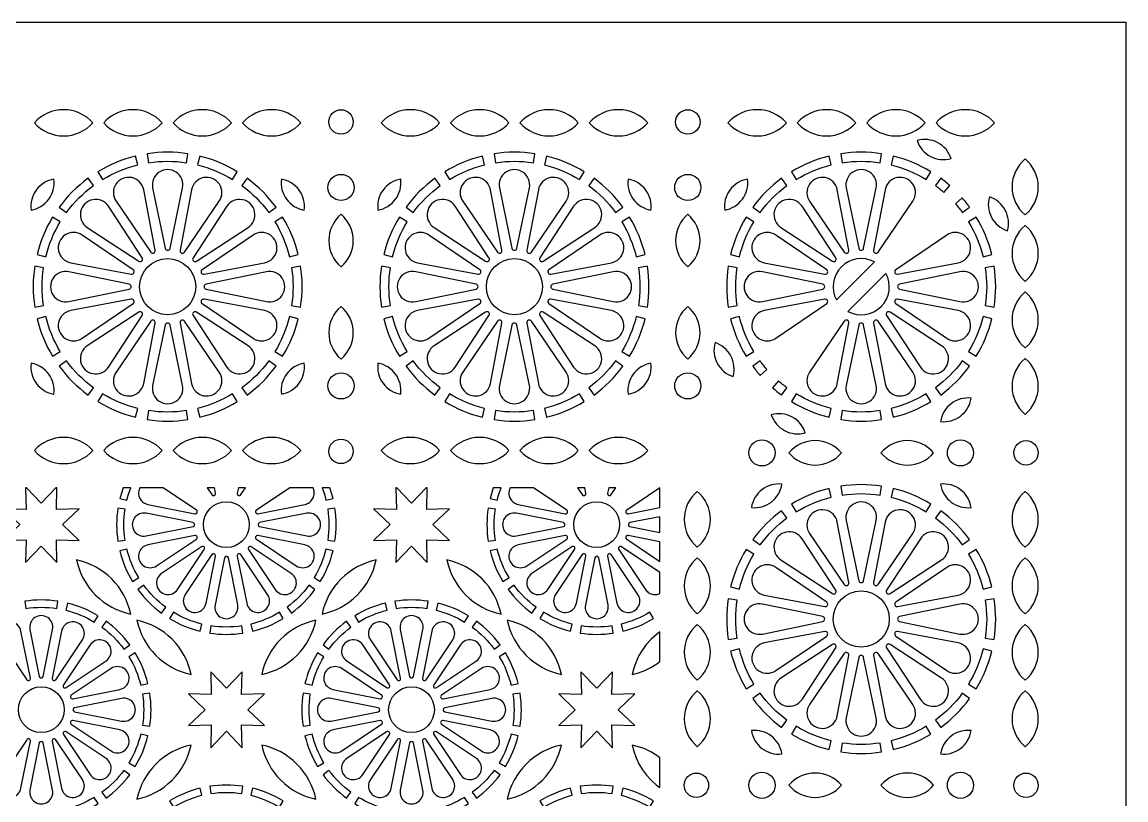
# Model space of a CAD drawing. Header units: millimetres. Extents: x 0 to 1380, y 140 to 1220.
# Drawn here: x 962.8 to 1380.2, y 925.8 to 1220 of the extents above; entities that cross this region are included whole.
import ezdxf

# ---------------------------------------------------------------- set-up
doc = ezdxf.new("R2010")
doc.units = ezdxf.units.MM
doc.layers.add('CUT', color=1, linetype='CONTINUOUS')

msp = doc.modelspace()

# ---------------------------------------------------------------- linework, layer by layer
at = {"layer": 'CUT'}
for points in [[(0, 1220), (1380.15, 1220), (1380.15, 139.85), (0, 139.85)], [(975.607, 1043.85), (970.075, 1038.011), (964.543, 1043.85), (964.136, 1043.85), (964.357, 1035.643), (955.708, 1035.876), (961.989, 1029.925), (955.708, 1023.974), (964.357, 1024.207), (964.124, 1015.558), (970.075, 1021.839), (976.026, 1015.558), (975.793, 1024.207), (984.442, 1023.974), (978.161, 1029.925), (984.442, 1035.876), (975.793, 1035.643), (976.014, 1043.85)], [(1000.983, 1043.85), (999.776, 1039.837), (1002.453, 1039.184), (1002.905, 1041.037), (1003.906, 1043.85)], [(1007.335, 1043.85), (1007.19, 1043.546), (1007.039, 1043.119), (1006.932, 1042.677), (1006.872, 1042.228), (1006.859, 1041.775), (1006.893, 1041.322), (1006.974, 1040.875), (1007.1, 1040.44), (1007.272, 1040.02), (1007.485, 1039.619), (1007.74, 1039.243), (1008.032, 1038.896), (1008.358, 1038.581), (1008.715, 1038.301), (1009.1, 1038.06), (1009.507, 1037.86), (1009.933, 1037.704), (1010.375, 1037.591), (1028.174, 1034.051), (1028.252, 1034.04), (1028.329, 1034.036), (1028.406, 1034.041), (1028.481, 1034.053), (1028.556, 1034.073), (1028.628, 1034.101), (1028.697, 1034.135), (1028.761, 1034.176), (1028.821, 1034.224), (1028.877, 1034.278), (1028.926, 1034.337), (1028.97, 1034.4), (1029.006, 1034.468), (1029.036, 1034.539), (1029.058, 1034.613), (1029.073, 1034.688), (1029.079, 1034.766), (1029.078, 1034.842), (1029.069, 1034.919), (1029.053, 1034.994), (1029.028, 1035.066), (1028.996, 1035.137), (1028.958, 1035.204), (1028.913, 1035.266), (1028.861, 1035.324), (1028.805, 1035.376), (1028.742, 1035.423), (1016.13, 1043.85)], [(1032.845, 1043.85), (1034.577, 1041.258), (1034.624, 1041.195), (1034.676, 1041.139), (1034.734, 1041.087), (1034.796, 1041.042), (1034.863, 1041.004), (1034.934, 1040.972), (1035.006, 1040.947), (1035.081, 1040.931), (1035.158, 1040.922), (1035.234, 1040.921), (1035.312, 1040.927), (1035.387, 1040.942), (1035.461, 1040.964), (1035.532, 1040.994), (1035.6, 1041.03), (1035.663, 1041.074), (1035.722, 1041.123), (1035.776, 1041.179), (1035.824, 1041.239), (1035.865, 1041.303), (1035.899, 1041.372), (1035.927, 1041.444), (1035.947, 1041.519), (1035.959, 1041.594), (1035.964, 1041.671), (1035.96, 1041.748), (1035.949, 1041.826), (1035.546, 1043.85)], [(1044.604, 1043.85), (1044.201, 1041.826), (1044.19, 1041.748), (1044.186, 1041.671), (1044.191, 1041.594), (1044.203, 1041.519), (1044.223, 1041.444), (1044.251, 1041.372), (1044.285, 1041.303), (1044.326, 1041.239), (1044.374, 1041.179), (1044.428, 1041.123), (1044.487, 1041.074), (1044.55, 1041.03), (1044.618, 1040.994), (1044.689, 1040.964), (1044.763, 1040.942), (1044.838, 1040.927), (1044.916, 1040.921), (1044.992, 1040.922), (1045.069, 1040.931), (1045.144, 1040.947), (1045.216, 1040.972), (1045.287, 1041.004), (1045.354, 1041.042), (1045.416, 1041.087), (1045.474, 1041.139), (1045.526, 1041.195), (1045.573, 1041.258), (1047.305, 1043.85)], [(1064.02, 1043.85), (1051.408, 1035.423), (1051.345, 1035.376), (1051.289, 1035.324), (1051.237, 1035.266), (1051.192, 1035.204), (1051.154, 1035.137), (1051.122, 1035.066), (1051.097, 1034.994), (1051.081, 1034.919), (1051.072, 1034.842), (1051.071, 1034.766), (1051.077, 1034.688), (1051.092, 1034.613), (1051.114, 1034.539), (1051.144, 1034.468), (1051.18, 1034.4), (1051.224, 1034.337), (1051.273, 1034.278), (1051.329, 1034.224), (1051.389, 1034.176), (1051.453, 1034.135), (1051.522, 1034.101), (1051.594, 1034.073), (1051.669, 1034.053), (1051.744, 1034.041), (1051.821, 1034.036), (1051.898, 1034.04), (1051.976, 1034.051), (1069.775, 1037.591), (1070.217, 1037.704), (1070.643, 1037.86), (1071.05, 1038.06), (1071.435, 1038.301), (1071.792, 1038.581), (1072.118, 1038.896), (1072.41, 1039.243), (1072.665, 1039.619), (1072.878, 1040.02), (1073.05, 1040.44), (1073.176, 1040.875), (1073.257, 1041.322), (1073.291, 1041.775), (1073.278, 1042.228), (1073.218, 1042.677), (1073.111, 1043.119), (1072.96, 1043.546), (1072.815, 1043.85)], [(1076.244, 1043.85), (1077.245, 1041.037), (1077.697, 1039.184), (1080.374, 1039.837), (1079.167, 1043.85)], [(1115.607, 1043.85), (1110.075, 1038.011), (1104.543, 1043.85), (1104.136, 1043.85), (1104.357, 1035.643), (1095.708, 1035.876), (1101.989, 1029.925), (1095.708, 1023.974), (1104.357, 1024.207), (1104.124, 1015.558), (1110.075, 1021.839), (1116.026, 1015.558), (1115.793, 1024.207), (1124.442, 1023.974), (1118.161, 1029.925), (1124.442, 1035.876), (1115.793, 1035.643), (1116.014, 1043.85)], [(1140.983, 1043.85), (1139.776, 1039.837), (1142.453, 1039.184), (1142.905, 1041.037), (1143.906, 1043.85)], [(1147.335, 1043.85), (1147.19, 1043.546), (1147.039, 1043.119), (1146.932, 1042.677), (1146.872, 1042.228), (1146.859, 1041.775), (1146.893, 1041.322), (1146.974, 1040.875), (1147.1, 1040.44), (1147.272, 1040.02), (1147.485, 1039.619), (1147.74, 1039.243), (1148.032, 1038.896), (1148.358, 1038.581), (1148.715, 1038.301), (1149.1, 1038.06), (1149.507, 1037.86), (1149.933, 1037.704), (1150.375, 1037.591), (1168.174, 1034.051), (1168.252, 1034.04), (1168.329, 1034.036), (1168.406, 1034.041), (1168.481, 1034.053), (1168.556, 1034.073), (1168.628, 1034.101), (1168.697, 1034.135), (1168.761, 1034.176), (1168.821, 1034.224), (1168.877, 1034.278), (1168.926, 1034.337), (1168.97, 1034.4), (1169.006, 1034.468), (1169.036, 1034.539), (1169.058, 1034.613), (1169.073, 1034.688), (1169.079, 1034.766), (1169.078, 1034.842), (1169.069, 1034.919), (1169.053, 1034.994), (1169.028, 1035.066), (1168.996, 1035.137), (1168.958, 1035.204), (1168.913, 1035.266), (1168.861, 1035.324), (1168.805, 1035.376), (1168.742, 1035.423), (1156.13, 1043.85)], [(1172.845, 1043.85), (1174.577, 1041.258), (1174.624, 1041.195), (1174.676, 1041.139), (1174.734, 1041.087), (1174.796, 1041.042), (1174.863, 1041.004), (1174.934, 1040.972), (1175.006, 1040.947), (1175.081, 1040.931), (1175.158, 1040.922), (1175.234, 1040.921), (1175.312, 1040.927), (1175.387, 1040.942), (1175.461, 1040.964), (1175.532, 1040.994), (1175.6, 1041.03), (1175.663, 1041.074), (1175.722, 1041.123), (1175.776, 1041.179), (1175.824, 1041.239), (1175.865, 1041.303), (1175.899, 1041.372), (1175.927, 1041.444), (1175.947, 1041.519), (1175.959, 1041.594), (1175.964, 1041.671), (1175.96, 1041.748), (1175.949, 1041.826), (1175.546, 1043.85)], [(1184.604, 1043.85), (1184.201, 1041.826), (1184.19, 1041.748), (1184.186, 1041.671), (1184.191, 1041.594), (1184.203, 1041.519), (1184.223, 1041.444), (1184.251, 1041.372), (1184.285, 1041.303), (1184.326, 1041.239), (1184.374, 1041.179), (1184.428, 1041.123), (1184.487, 1041.074), (1184.55, 1041.03), (1184.618, 1040.994), (1184.689, 1040.964), (1184.763, 1040.942), (1184.838, 1040.927), (1184.916, 1040.921), (1184.992, 1040.922), (1185.069, 1040.931), (1185.144, 1040.947), (1185.216, 1040.972), (1185.287, 1041.004), (1185.354, 1041.042), (1185.416, 1041.087), (1185.474, 1041.139), (1185.526, 1041.195), (1185.573, 1041.258), (1187.305, 1043.85)], [(1191.408, 1035.423), (1191.345, 1035.376), (1191.289, 1035.324), (1191.237, 1035.266), (1191.192, 1035.204), (1191.154, 1035.137), (1191.122, 1035.066), (1191.097, 1034.994), (1191.081, 1034.919), (1191.072, 1034.842), (1191.071, 1034.766), (1191.077, 1034.688), (1191.092, 1034.613), (1191.114, 1034.539), (1191.144, 1034.468), (1191.18, 1034.4), (1191.224, 1034.337), (1191.273, 1034.278), (1191.329, 1034.224), (1191.389, 1034.176), (1191.453, 1034.135), (1191.522, 1034.101), (1191.594, 1034.073), (1191.669, 1034.053), (1191.744, 1034.041), (1191.821, 1034.036), (1191.898, 1034.04), (1191.976, 1034.051), (1204, 1036.443), (1204, 1043.785)], [(1204, 1032.926), (1192.65, 1030.668), (1192.573, 1030.648), (1192.5, 1030.622), (1192.431, 1030.588), (1192.366, 1030.548), (1192.305, 1030.501), (1192.249, 1030.448), (1192.198, 1030.39), (1192.155, 1030.327), (1192.116, 1030.26), (1192.086, 1030.189), (1192.063, 1030.115), (1192.047, 1030.041), (1192.04, 1029.963), (1192.04, 1029.887), (1192.047, 1029.809), (1192.063, 1029.735), (1192.086, 1029.661), (1192.116, 1029.59), (1192.155, 1029.523), (1192.198, 1029.46), (1192.249, 1029.402), (1192.305, 1029.349), (1192.366, 1029.302), (1192.431, 1029.262), (1192.5, 1029.228), (1192.573, 1029.202), (1192.65, 1029.182), (1204, 1026.924)], [(1204, 1023.407), (1191.976, 1025.799), (1191.898, 1025.81), (1191.821, 1025.814), (1191.744, 1025.809), (1191.669, 1025.797), (1191.594, 1025.777), (1191.522, 1025.749), (1191.453, 1025.715), (1191.389, 1025.674), (1191.329, 1025.626), (1191.273, 1025.572), (1191.224, 1025.513), (1191.18, 1025.45), (1191.144, 1025.382), (1191.114, 1025.311), (1191.092, 1025.237), (1191.077, 1025.162), (1191.071, 1025.084), (1191.072, 1025.008), (1191.081, 1024.931), (1191.097, 1024.856), (1191.122, 1024.784), (1191.154, 1024.713), (1191.192, 1024.646), (1191.237, 1024.584), (1191.289, 1024.526), (1191.345, 1024.474), (1191.408, 1024.427), (1204, 1016.013)], [(1204, 1011.864), (1189.492, 1021.558), (1189.424, 1021.599), (1189.354, 1021.631), (1189.281, 1021.657), (1189.207, 1021.674), (1189.13, 1021.684), (1189.052, 1021.687), (1188.976, 1021.681), (1188.901, 1021.668), (1188.826, 1021.647), (1188.755, 1021.619), (1188.687, 1021.583), (1188.622, 1021.54), (1188.562, 1021.492), (1188.508, 1021.438), (1188.46, 1021.378), (1188.417, 1021.313), (1188.381, 1021.245), (1188.353, 1021.174), (1188.332, 1021.099), (1188.319, 1021.024), (1188.313, 1020.948), (1188.316, 1020.87), (1188.326, 1020.793), (1188.343, 1020.719), (1188.369, 1020.646), (1188.401, 1020.576), (1188.442, 1020.508), (1198.524, 1005.419), (1198.797, 1005.054), (1199.103, 1004.721), (1199.445, 1004.421), (1199.814, 1004.157), (1200.209, 1003.935), (1200.625, 1003.754), (1201.058, 1003.617), (1201.503, 1003.526), (1201.955, 1003.482), (1202.408, 1003.484), (1202.859, 1003.534), (1203.302, 1003.63), (1203.734, 1003.772), (1204, 1003.892)], [(1204, 989.394), (1202.534, 988.303), (1200.629, 986.576), (1198.901, 984.67), (1197.366, 982.607), (1196.038, 980.405), (1194.93, 978.084), (1194.053, 975.667), (1193.445, 973.295), (1195.817, 973.903), (1198.234, 974.78), (1200.555, 975.888), (1202.757, 977.216), (1204, 978.141)], [(1054.442, 965.876), (1045.793, 965.643), (1046.026, 974.292), (1040.075, 968.011), (1034.124, 974.292), (1034.357, 965.643), (1025.708, 965.876), (1031.989, 959.925), (1025.708, 953.974), (1034.357, 954.207), (1034.124, 945.558), (1040.075, 951.839), (1046.026, 945.558), (1045.793, 954.207), (1054.442, 953.974), (1048.161, 959.925)], [(1194.442, 965.876), (1185.793, 965.643), (1186.026, 974.292), (1180.075, 968.011), (1174.124, 974.292), (1174.357, 965.643), (1165.708, 965.876), (1171.989, 959.925), (1165.708, 953.974), (1174.357, 954.207), (1174.124, 945.558), (1180.075, 951.839), (1186.026, 945.558), (1185.793, 954.207), (1194.442, 953.974), (1188.161, 959.925)], [(1204, 941.709), (1202.757, 942.634), (1200.555, 943.962), (1198.234, 945.07), (1195.817, 945.947), (1193.445, 946.555), (1194.053, 944.183), (1194.93, 941.766), (1196.038, 939.445), (1197.366, 937.243), (1198.901, 935.18), (1200.629, 933.274), (1202.534, 931.547), (1204, 930.456)]]:
    msp.add_lwpolyline(points, close=True, dxfattribs=at)
for points in [[(978.519, 1176.95, 0.2138515), (989.564, 1181.9, 0.2138515), (978.519, 1186.85, 0.2138515), (967.475, 1181.9, 0.2138515)], [(1004.742, 1176.95, 0.2138515), (1015.786, 1181.9, 0.2138515), (1004.742, 1186.85, 0.2138515), (993.697, 1181.9, 0.2138515)], [(1030.964, 1176.95, 0.2138515), (1042.008, 1181.9, 0.2138515), (1030.964, 1186.85, 0.2138515), (1019.919, 1181.9, 0.2138515)], [(1057.186, 1176.95, 0.2138515), (1068.231, 1181.9, 0.2138515), (1057.186, 1186.85, 0.2138515), (1046.142, 1181.9, 0.2138515)], [(1109.631, 1176.95, 0.2138515), (1120.675, 1181.9, 0.2138515), (1109.631, 1186.85, 0.2138515), (1098.586, 1181.9, 0.2138515)], [(1135.853, 1176.95, 0.2138515), (1146.897, 1181.9, 0.2138515), (1135.853, 1186.85, 0.2138515), (1124.808, 1181.9, 0.2138515)], [(1162.075, 1176.95, 0.2138515), (1173.119, 1181.9, 0.2138515), (1162.075, 1186.85, 0.2138515), (1151.031, 1181.9, 0.2138515)], [(1188.297, 1176.95, 0.2138515), (1199.342, 1181.9, 0.2138515), (1188.297, 1186.85, 0.2138515), (1177.253, 1181.9, 0.2138515)], [(1240.742, 1176.95, 0.2138515), (1251.786, 1181.9, 0.2138515), (1240.742, 1186.85, 0.2138515), (1229.697, 1181.9, 0.2138515)], [(1266.964, 1176.95, 0.2138515), (1278.008, 1181.9, 0.2138515), (1266.964, 1186.85, 0.2138515), (1255.919, 1181.9, 0.2138515)], [(1293.186, 1176.95, 0.2138515), (1304.231, 1181.9, 0.2138515), (1293.186, 1186.85, 0.2138515), (1282.142, 1181.9, 0.2138515)], [(1319.408, 1176.95, 0.2138515), (1330.453, 1181.9, 0.2138515), (1319.408, 1186.85, 0.2138515), (1308.364, 1181.9, 0.2138515)], [(1306.269, 1169.189, 0.1947318), (1314.062, 1168.375, 0.1947317), (1309.03, 1174.381, 0.1947318), (1301.237, 1175.195, 0.1947317)], [(1005.725, 1169.302, 0.0760714), (991.513, 1163.416), (993.286, 1160.498, -0.0760181), (1006.534, 1165.985)], [(1025.544, 1170.185, 0.0760715), (1010.162, 1170.185), (1010.683, 1166.811, -0.0760181), (1025.022, 1166.811)], [(1044.192, 1163.416, 0.0760714), (1029.981, 1169.302), (1029.172, 1165.985, -0.076018), (1042.419, 1160.498)], [(1136.836, 1169.302, 0.0760714), (1122.624, 1163.416), (1124.397, 1160.498, -0.0760181), (1137.645, 1165.985)], [(1156.655, 1170.185, 0.0760715), (1141.273, 1170.185), (1141.794, 1166.811, -0.0760181), (1156.133, 1166.811)], [(1175.303, 1163.416, 0.0760714), (1161.092, 1169.302), (1160.283, 1165.985, -0.076018), (1173.53, 1160.498)], [(1267.947, 1169.302, 0.0760714), (1253.736, 1163.416), (1255.509, 1160.498, -0.076018), (1268.756, 1165.985)], [(1287.766, 1170.185, 0.0760714), (1272.384, 1170.185), (1272.906, 1166.811, -0.0760181), (1287.244, 1166.811)], [(1306.414, 1163.416, 0.0760714), (1292.203, 1169.302), (1291.394, 1165.985, -0.076018), (1304.641, 1160.498)], [(1342.05, 1147.065, 0.2224801), (1347, 1157.639, 0.2224801), (1342.05, 1168.214, 0.2224801), (1337.1, 1157.639, 0.2224801)], [(972.914, 1152.994, 0.1947318), (974.85, 1160.586, 0.1947317), (968.177, 1156.48, 0.1947317), (966.242, 1148.888, 0.1947318)], [(987.752, 1160.902, 0.0760714), (976.875, 1150.025), (979.63, 1148.009, -0.0760181), (989.769, 1158.148)], [(1013.149, 1133.693), (1008.804, 1156.57, 1.2293118), (998.339, 1152.234), (1011.443, 1132.986, 0.8134636)], [(1018.777, 1134.444), (1023.517, 1157.243, 1.2293119), (1012.188, 1157.243), (1016.929, 1134.444, 0.8134633)], [(1024.263, 1132.986), (1037.367, 1152.234, 1.2293118), (1026.901, 1156.57), (1022.556, 1133.693, 0.8134636)], [(1058.83, 1150.025, 0.0760714), (1047.953, 1160.902), (1045.936, 1158.148, -0.0760181), (1056.075, 1148.009)], [(1062.791, 1152.994, 0.1947317), (1069.464, 1148.888, 0.1947318), (1067.528, 1156.48, 0.1947318), (1060.856, 1160.586, 0.1947317)], [(1104.025, 1152.994, 0.1947318), (1105.961, 1160.586, 0.1947317), (1099.288, 1156.48, 0.1947317), (1097.353, 1148.888, 0.1947318)], [(1118.863, 1160.902, 0.0760714), (1107.986, 1150.025), (1110.741, 1148.009, -0.0760181), (1120.88, 1158.148)], [(1144.261, 1133.693), (1139.915, 1156.57, 1.229312), (1129.45, 1152.234), (1142.554, 1132.986, 0.8134629)], [(1149.888, 1134.444), (1154.628, 1157.243, 1.2293119), (1143.299, 1157.243), (1148.04, 1134.444, 0.8134633)], [(1155.374, 1132.986), (1168.478, 1152.234, 1.2293118), (1158.012, 1156.57), (1153.667, 1133.693, 0.8134636)], [(1189.941, 1150.025, 0.0760715), (1179.064, 1160.902), (1177.047, 1158.148, -0.0760181), (1187.187, 1148.009)], [(1193.903, 1152.994, 0.1947316), (1200.575, 1148.888, 0.1947317), (1198.639, 1156.48, 0.1947316), (1191.967, 1160.586, 0.1947317)], [(1235.136, 1152.994, 0.1947317), (1237.072, 1160.586, 0.1947316), (1230.4, 1156.48, 0.1947317), (1228.464, 1148.888, 0.1947316)], [(1249.975, 1160.902, 0.0760714), (1239.098, 1150.025), (1241.852, 1148.009, -0.0760181), (1251.991, 1158.148)], [(1275.372, 1133.693), (1271.027, 1156.57, 1.2293118), (1260.561, 1152.234), (1273.665, 1132.986, 0.8134636)], [(1280.999, 1134.444), (1285.739, 1157.243, 1.229312), (1274.411, 1157.243), (1279.151, 1134.444, 0.8134626)], [(1286.485, 1132.986), (1299.589, 1152.234, 1.2293118), (1289.123, 1156.57), (1284.778, 1133.693, 0.8134636)], [(1313.622, 1158.133, 0.021749), (1310.175, 1160.902), (1308.159, 1158.148, -0.0216959), (1311.365, 1155.571)], [(1008.239, 1130.845), (995.47, 1150.318, 1.2293119), (987.46, 1142.308), (1006.933, 1129.539, 0.8134633)], [(1028.773, 1129.539), (1048.246, 1142.308, 1.2293119), (1040.236, 1150.318), (1027.467, 1130.845, 0.8134633)], [(1139.35, 1130.845), (1126.581, 1150.318, 1.2293119), (1118.571, 1142.308), (1138.044, 1129.539, 0.8134633)], [(1159.884, 1129.539), (1179.357, 1142.308, 1.2293119), (1171.347, 1150.318), (1158.578, 1130.845, 0.8134633)], [(1270.461, 1130.845), (1257.692, 1150.318, 1.2293119), (1249.682, 1142.308), (1269.155, 1129.539, 0.8134633)], [(1315.721, 1151.215, -0.0216959), (1318.298, 1148.009), (1321.052, 1150.025, 0.021749), (1318.283, 1153.472)], [(1335.345, 1141.087, 0.1947318), (1334.531, 1148.88, 0.1947317), (1328.525, 1153.912, 0.1947318), (1329.339, 1146.119, 0.1947317)], [(974.362, 1146.264, 0.0760714), (968.476, 1132.053), (971.792, 1131.244, -0.076018), (977.28, 1144.491)], [(1067.23, 1132.053, 0.0760714), (1061.344, 1146.264), (1058.426, 1144.491, -0.076018), (1063.913, 1131.244)], [(1088.023, 1137.345, 0.2205825), (1083.408, 1147.297, 0.2205825), (1078.793, 1137.345, 0.2205825), (1083.408, 1127.393, 0.2205825)], [(1105.473, 1146.264, 0.0760714), (1099.587, 1132.053), (1102.904, 1131.244, -0.076018), (1108.391, 1144.491)], [(1198.341, 1132.053, 0.0760714), (1192.455, 1146.264), (1189.537, 1144.491, -0.076018), (1195.024, 1131.244)], [(1219.134, 1137.345, 0.2205825), (1214.519, 1147.297, 0.2205825), (1209.904, 1137.345, 0.2205825), (1214.519, 1127.393, 0.2205825)], [(1236.584, 1146.264, 0.0760714), (1230.698, 1132.053), (1234.015, 1131.244, -0.076018), (1239.502, 1144.491)], [(1320.648, 1144.491, -0.076018), (1326.135, 1131.244), (1329.452, 1132.053, 0.0760714), (1323.566, 1146.264)], [(1004.792, 1126.335), (985.543, 1139.439, 1.2293119), (981.208, 1128.973), (1004.085, 1124.628, 0.8134632)], [(1031.621, 1124.628), (1054.497, 1128.973, 1.2293119), (1050.162, 1139.439), (1030.913, 1126.335, 0.8134631)], [(1135.903, 1126.335), (1116.654, 1139.439, 1.2293119), (1112.319, 1128.973), (1135.196, 1124.628, 0.8134632)], [(1162.732, 1124.628), (1185.609, 1128.973, 1.2293118), (1181.273, 1139.439), (1162.025, 1126.335, 0.8134636)], [(1267.014, 1126.335), (1247.766, 1139.439, 1.2293118), (1243.43, 1128.973), (1266.307, 1124.628, 0.8134636)], [(1293.843, 1124.628), (1316.72, 1128.973, 1.2293118), (1312.384, 1139.439), (1293.136, 1126.335, 0.8134636)], [(1342.05, 1121.922, 0.2224801), (1347, 1132.496, 0.2224801), (1342.05, 1143.071, 0.2224801), (1337.1, 1132.496, 0.2224801)], [(967.593, 1127.616, 0.0760714), (967.593, 1112.234), (970.967, 1112.756, -0.0760181), (970.967, 1127.094)], [(1068.112, 1112.234, 0.0760713), (1068.112, 1127.616), (1064.739, 1127.094, -0.0760182), (1064.739, 1112.756)], [(1098.704, 1127.616, 0.0760714), (1098.704, 1112.234), (1102.078, 1112.756, -0.0760181), (1102.078, 1127.094)], [(1199.224, 1112.234, 0.0760714), (1199.224, 1127.616), (1195.85, 1127.094, -0.0760181), (1195.85, 1112.756)], [(1229.815, 1127.616, 0.0760714), (1229.815, 1112.234), (1233.189, 1112.756, -0.0760181), (1233.189, 1127.094)], [(1285.087, 1129.286, 0.7422074), (1270.714, 1114.913)], [(1326.961, 1127.094, -0.0760181), (1326.961, 1112.756), (1330.335, 1112.234, 0.0760714), (1330.335, 1127.616)], [(1003.333, 1120.849), (980.535, 1125.589, 1.229312), (980.535, 1114.261), (1003.333, 1119.001, 0.8134629)], [(1032.372, 1119.001), (1055.17, 1114.261, 1.229312), (1055.17, 1125.589), (1032.372, 1120.849, 0.8134629)], [(1134.445, 1120.849), (1111.646, 1125.589, 1.229312), (1111.646, 1114.261), (1134.445, 1119.001, 0.8134626)], [(1163.483, 1119.001), (1186.281, 1114.261, 1.229312), (1186.281, 1125.589), (1163.483, 1120.849, 0.8134629)], [(1265.556, 1120.849), (1242.757, 1125.589, 1.229312), (1242.757, 1114.261), (1265.556, 1119.001, 0.8134626)], [(1275.063, 1110.564, 0.7422074), (1289.436, 1124.937)], [(1294.594, 1119.001), (1317.393, 1114.261, 1.229312), (1317.393, 1125.589), (1294.594, 1120.849, 0.8134626)], [(1004.085, 1115.222), (981.208, 1110.877, 1.2293119), (985.543, 1100.411), (1004.792, 1113.515, 0.8134632)], [(1030.913, 1113.515), (1050.162, 1100.411, 1.2293119), (1054.497, 1110.877), (1031.621, 1115.222, 0.8134631)], [(1135.196, 1115.222), (1112.319, 1110.877, 1.2293119), (1116.654, 1100.411), (1135.903, 1113.515, 0.8134632)], [(1162.025, 1113.515), (1181.273, 1100.411, 1.2293118), (1185.609, 1110.877), (1162.732, 1115.222, 0.8134636)], [(1266.307, 1115.222), (1243.43, 1110.877, 1.2293118), (1247.766, 1100.411), (1267.014, 1113.515, 0.8134636)], [(1293.136, 1113.515), (1312.384, 1100.411, 1.2293118), (1316.72, 1110.877), (1293.843, 1115.222, 0.8134636)], [(1342.05, 1096.779, 0.2224801), (1347, 1107.354, 0.2224801), (1342.05, 1117.928, 0.2224801), (1337.1, 1107.354, 0.2224801)], [(1006.933, 1110.311), (987.46, 1097.542, 1.2293119), (995.47, 1089.532), (1008.239, 1109.005, 0.8134633)], [(1027.467, 1109.005), (1040.236, 1089.532, 1.2293119), (1048.246, 1097.542), (1028.773, 1110.311, 0.8134633)], [(1088.023, 1102.505, 0.2205825), (1083.408, 1112.457, 0.2205825), (1078.793, 1102.505, 0.2205825), (1083.408, 1092.553, 0.2205825)], [(1138.044, 1110.311), (1118.571, 1097.542, 1.2293119), (1126.581, 1089.532), (1139.35, 1109.005, 0.8134633)], [(1158.578, 1109.005), (1171.347, 1089.532, 1.2293119), (1179.357, 1097.542), (1159.884, 1110.311, 0.8134633)], [(1219.134, 1102.505, 0.2205825), (1214.519, 1112.457, 0.2205825), (1209.904, 1102.505, 0.2205825), (1214.519, 1092.553, 0.2205825)], [(1289.689, 1109.005), (1302.458, 1089.532, 1.2293119), (1310.468, 1097.542), (1290.995, 1110.311, 0.8134633)], [(968.476, 1107.797, 0.0760714), (974.362, 1093.586), (977.28, 1095.359, -0.076018), (971.792, 1108.606)], [(1011.443, 1106.864), (998.339, 1087.616, 1.2293118), (1008.804, 1083.28), (1013.149, 1106.157, 0.8134636)], [(1016.929, 1105.406), (1012.188, 1082.607, 1.2293119), (1023.517, 1082.607), (1018.777, 1105.406, 0.8134633)], [(1022.556, 1106.157), (1026.901, 1083.28, 1.2293118), (1037.367, 1087.616), (1024.263, 1106.864, 0.8134636)], [(1061.344, 1093.586, 0.0760714), (1067.23, 1107.797), (1063.913, 1108.606, -0.076018), (1058.426, 1095.359)], [(1099.587, 1107.797, 0.0760714), (1105.473, 1093.586), (1108.391, 1095.359, -0.076018), (1102.904, 1108.606)], [(1142.554, 1106.864), (1129.45, 1087.616, 1.229312), (1139.915, 1083.28), (1144.261, 1106.157, 0.8134629)], [(1148.04, 1105.406), (1143.299, 1082.607, 1.2293119), (1154.628, 1082.607), (1149.888, 1105.406, 0.8134633)], [(1153.667, 1106.157), (1158.012, 1083.28, 1.2293118), (1168.478, 1087.616), (1155.374, 1106.864, 0.8134636)], [(1192.455, 1093.586, 0.0760714), (1198.341, 1107.797), (1195.024, 1108.606, -0.076018), (1189.537, 1095.359)], [(1230.698, 1107.797, 0.0760714), (1236.584, 1093.586), (1239.502, 1095.359, -0.076018), (1234.015, 1108.606)], [(1273.665, 1106.864), (1260.561, 1087.616, 1.2293118), (1271.027, 1083.28), (1275.372, 1106.157, 0.8134636)], [(1279.151, 1105.406), (1274.411, 1082.607, 1.229312), (1285.739, 1082.607), (1280.999, 1105.406, 0.8134626)], [(1284.778, 1106.157), (1289.123, 1083.28, 1.2293118), (1299.589, 1087.616), (1286.485, 1106.864, 0.8134636)], [(1326.135, 1108.606, -0.076018), (1320.648, 1095.359), (1323.566, 1093.586, 0.0760714), (1329.452, 1107.797)], [(1230.811, 1093.731, 0.1947317), (1224.805, 1098.763, 0.1947318), (1225.619, 1090.97, 0.1947317), (1231.625, 1085.938, 0.1947318)], [(972.914, 1086.856, 0.1947318), (966.242, 1090.962, 0.1947317), (968.177, 1083.37, 0.1947317), (974.85, 1079.264, 0.1947318)], [(976.875, 1089.825, 0.0760714), (987.752, 1078.948), (989.769, 1081.702, -0.0760181), (979.63, 1091.841)], [(1047.953, 1078.948, 0.0760714), (1058.83, 1089.825), (1056.075, 1091.841, -0.0760181), (1045.936, 1081.702)], [(1062.791, 1086.856, 0.1947317), (1060.856, 1079.264, 0.1947318), (1067.528, 1083.37, 0.1947318), (1069.464, 1090.962, 0.1947317)], [(1104.025, 1086.856, 0.1947318), (1097.353, 1090.962, 0.1947317), (1099.288, 1083.37, 0.1947317), (1105.961, 1079.264, 0.1947318)], [(1107.986, 1089.825, 0.0760714), (1118.863, 1078.948), (1120.88, 1081.702, -0.0760181), (1110.741, 1091.841)], [(1179.064, 1078.948, 0.0760715), (1189.941, 1089.825), (1187.187, 1091.841, -0.0760181), (1177.047, 1081.702)], [(1193.903, 1086.856, 0.1947317), (1191.967, 1079.264, 0.1947316), (1198.639, 1083.37, 0.1947317), (1200.575, 1090.962, 0.1947316)], [(1239.098, 1089.825, 0.021749), (1241.867, 1086.378), (1244.429, 1088.635, -0.0216959), (1241.852, 1091.841)], [(1318.298, 1091.841, -0.0760181), (1308.159, 1081.702), (1310.175, 1078.948, 0.0760714), (1321.052, 1089.825)], [(1342.05, 1071.636, 0.2224801), (1347, 1082.211, 0.2224801), (1342.05, 1092.785, 0.2224801), (1337.1, 1082.211, 0.2224801)], [(1251.991, 1081.702, -0.0216959), (1248.785, 1084.279), (1246.528, 1081.717, 0.021749), (1249.975, 1078.948)], [(991.513, 1076.434, 0.0760714), (1005.725, 1070.548), (1006.534, 1073.865, -0.0760181), (993.286, 1079.352)], [(1029.981, 1070.548, 0.0760714), (1044.192, 1076.434), (1042.419, 1079.352, -0.076018), (1029.172, 1073.865)], [(1122.624, 1076.434, 0.0760714), (1136.836, 1070.548), (1137.645, 1073.865, -0.0760181), (1124.397, 1079.352)], [(1161.092, 1070.548, 0.0760714), (1175.303, 1076.434), (1173.53, 1079.352, -0.076018), (1160.283, 1073.865)], [(1268.756, 1073.865, -0.076018), (1255.509, 1079.352), (1253.736, 1076.434, 0.0760714), (1267.947, 1070.548)], [(1304.641, 1079.352, -0.076018), (1291.394, 1073.865), (1292.203, 1070.548, 0.0760714), (1306.414, 1076.434)], [(1310.073, 1068.908, 0.1947317), (1317.624, 1070.997, 0.1947318), (1321.596, 1077.752, 0.1947317), (1314.045, 1075.663, 0.1947318)], [(1010.162, 1069.665, 0.0760715), (1025.544, 1069.665), (1025.022, 1073.039, -0.0760181), (1010.683, 1073.039)], [(1141.273, 1069.665, 0.0760715), (1156.655, 1069.665), (1156.133, 1073.039, -0.0760181), (1141.794, 1073.039)], [(1287.244, 1073.039, -0.0760181), (1272.906, 1073.039), (1272.384, 1069.665, 0.0760714), (1287.766, 1069.665)], [(1246.088, 1071.475, 0.1947317), (1251.12, 1065.469, 0.1947318), (1258.913, 1064.655, 0.1947317), (1253.881, 1070.661, 0.1947318)], [(978.519, 1053, 0.2138515), (989.564, 1057.95, 0.2138515), (978.519, 1062.9, 0.2138515), (967.475, 1057.95, 0.2138515)], [(1004.742, 1053, 0.2138515), (1015.786, 1057.95, 0.2138515), (1004.742, 1062.9, 0.2138515), (993.697, 1057.95, 0.2138515)], [(1030.964, 1053, 0.2138515), (1042.008, 1057.95, 0.2138515), (1030.964, 1062.9, 0.2138515), (1019.919, 1057.95, 0.2138515)], [(1057.186, 1053, 0.2138515), (1068.231, 1057.95, 0.2138515), (1057.186, 1062.9, 0.2138515), (1046.142, 1057.95, 0.2138515)], [(1109.631, 1053, 0.2138515), (1120.675, 1057.95, 0.2138515), (1109.631, 1062.9, 0.2138515), (1098.586, 1057.95, 0.2138515)], [(1135.853, 1053, 0.2138515), (1146.897, 1057.95, 0.2138515), (1135.853, 1062.9, 0.2138515), (1124.808, 1057.95, 0.2138515)], [(1162.075, 1053, 0.2138515), (1173.119, 1057.95, 0.2138515), (1162.075, 1062.9, 0.2138515), (1151.031, 1057.95, 0.2138515)], [(1188.297, 1053, 0.2138515), (1199.342, 1057.95, 0.2138515), (1188.297, 1062.9, 0.2138515), (1177.253, 1057.95, 0.2138515)], [(1252.703, 1057.068, 0.2205825), (1262.655, 1052.453, 0.2205825), (1272.607, 1057.068, 0.2205825), (1262.655, 1061.683, 0.2205825)], [(1287.543, 1057.068, 0.2205825), (1297.495, 1052.453, 0.2205825), (1307.447, 1057.068, 0.2205825), (1297.495, 1061.683, 0.2205825)], [(1250.077, 1045.227, 0.1947316), (1242.526, 1043.138, 0.1947316), (1238.554, 1036.383, 0.1947317), (1246.105, 1038.473, 0.1947316)], [(1255.509, 1034.784, -0.076018), (1268.756, 1040.271), (1267.947, 1043.588, 0.0760714), (1253.736, 1037.702)], [(1272.906, 1041.097, -0.0760182), (1287.244, 1041.097), (1287.766, 1044.47, 0.0760713), (1272.384, 1044.47)], [(1291.394, 1040.271, -0.076018), (1304.641, 1034.784), (1306.414, 1037.702, 0.0760714), (1292.203, 1043.588)], [(1321.596, 1036.383, 0.1947316), (1317.624, 1043.138, 0.1947316), (1310.073, 1045.227, 0.1947316), (1314.045, 1038.473, 0.1947317)], [(1218.1, 1021.351, 0.2224801), (1223.05, 1031.925, 0.2224801), (1218.1, 1042.499, 0.2224801), (1213.15, 1031.925, 0.2224801)], [(1342.05, 1021.351, 0.2224801), (1347, 1031.925, 0.2224801), (1342.05, 1042.499, 0.2224801), (1337.1, 1031.925, 0.2224801)], [(999.046, 1036.189, 0.0759046), (999.046, 1023.661), (1001.773, 1024.082, -0.0758397), (1001.773, 1035.768)], [(1081.104, 1023.661, 0.0759046), (1081.104, 1036.189), (1078.377, 1035.768, -0.0758397), (1078.377, 1024.082)], [(1139.046, 1036.189, 0.0759046), (1139.046, 1023.661), (1141.773, 1024.082, -0.0758397), (1141.773, 1035.768)], [(1241.852, 1022.294, -0.0760181), (1251.991, 1032.433), (1249.975, 1035.188, 0.0760714), (1239.098, 1024.311)], [(1275.372, 1007.978), (1271.027, 1030.855, 1.2293119), (1260.561, 1026.52), (1273.665, 1007.271, 0.8134632)], [(1280.999, 1008.73), (1285.739, 1031.528, 1.229312), (1274.411, 1031.528), (1279.151, 1008.73, 0.8134629)], [(1286.485, 1007.271), (1299.589, 1026.52, 1.2293119), (1289.123, 1030.855), (1284.778, 1007.978, 0.8134632)], [(1308.159, 1032.433, -0.0760181), (1318.298, 1022.294), (1321.052, 1024.311, 0.0760714), (1310.175, 1035.188)], [(1027.502, 1030.667), (1009.699, 1034.208, 1.2185037), (1009.699, 1025.642), (1027.502, 1029.183, 0.8206783)], [(1052.648, 1029.183), (1070.451, 1025.642, 1.2185037), (1070.451, 1034.208), (1052.648, 1030.667, 0.8206783)], [(1167.502, 1030.667), (1149.699, 1034.208, 1.2185037), (1149.699, 1025.642), (1167.502, 1029.183, 0.8206783)], [(1270.461, 1005.131), (1257.692, 1024.604, 1.2293119), (1249.682, 1016.594), (1269.155, 1003.825, 0.8134633)], [(1290.995, 1003.825), (1310.468, 1016.594, 1.2293119), (1302.458, 1024.604), (1289.689, 1005.131, 0.8134633)], [(1028.176, 1025.799), (1010.373, 1022.258, 1.2185033), (1013.651, 1014.343), (1028.743, 1024.428, 0.8206798)], [(1051.407, 1024.428), (1066.499, 1014.343, 1.2185033), (1069.777, 1022.258), (1051.974, 1025.799, 0.8206798)], [(1168.176, 1025.799), (1150.373, 1022.258, 1.2185033), (1153.651, 1014.343), (1168.743, 1024.428, 0.8206798)], [(999.772, 1020.012, 0.0759046), (1004.566, 1008.436), (1006.925, 1009.869, -0.0758398), (1002.453, 1020.666)], [(1030.66, 1021.56), (1015.568, 1011.475, 1.2185039), (1021.625, 1005.418), (1031.71, 1020.51, 0.8206772)], [(1034.578, 1018.593), (1024.493, 1003.501, 1.2185033), (1032.408, 1000.223), (1035.949, 1018.026, 0.8206798)], [(1044.201, 1018.026), (1047.742, 1000.223, 1.2185033), (1055.657, 1003.501), (1045.572, 1018.593, 0.8206798)], [(1048.44, 1020.51), (1058.525, 1005.418, 1.2185039), (1064.582, 1011.475), (1049.49, 1021.56, 0.8206772)], [(1075.584, 1008.436, 0.0759046), (1080.378, 1020.012), (1077.697, 1020.666, -0.0758398), (1073.225, 1009.869)], [(1139.772, 1020.012, 0.0759046), (1144.566, 1008.436), (1146.925, 1009.869, -0.0758398), (1142.453, 1020.666)], [(1170.66, 1021.56), (1155.568, 1011.475, 1.2185039), (1161.625, 1005.418), (1171.71, 1020.51, 0.8206772)], [(1174.578, 1018.593), (1164.493, 1003.501, 1.2185033), (1172.408, 1000.223), (1175.949, 1018.026, 0.8206798)], [(1184.201, 1018.026), (1187.742, 1000.223, 1.2185033), (1195.657, 1003.501), (1185.572, 1018.593, 0.8206798)], [(1234.015, 1005.529, -0.076018), (1239.502, 1018.777), (1236.584, 1020.55, 0.0760715), (1230.698, 1006.339)], [(1320.648, 1018.777, -0.076018), (1326.135, 1005.529), (1329.452, 1006.339, 0.0760715), (1323.566, 1020.55)], [(996.726, 1009.371, 0.1456685), (983.438, 1016.562, 0.1456685), (990.629, 1003.274, 0.1456685), (1003.917, 996.083, 0.1456685)], [(1039.333, 1017.352), (1035.792, 999.549, 1.2185037), (1044.358, 999.549), (1040.817, 1017.352, 0.8206783)], [(1089.521, 1003.274, 0.1456685), (1096.712, 1016.562, 0.1456685), (1083.424, 1009.371, 0.1456685), (1076.233, 996.083, 0.1456685)], [(1136.726, 1009.371, 0.1456685), (1123.438, 1016.562, 0.1456685), (1130.629, 1003.274, 0.1456685), (1143.917, 996.083, 0.1456685)], [(1179.333, 1017.352), (1175.792, 999.549, 1.2185037), (1184.358, 999.549), (1180.817, 1017.352, 0.8206783)], [(1218.1, 996.208, 0.2224801), (1223.05, 1006.782, 0.2224801), (1218.1, 1017.357, 0.2224801), (1213.15, 1006.782, 0.2224801)], [(1267.014, 1000.62), (1247.766, 1013.724, 1.2293118), (1243.43, 1003.259), (1266.307, 998.914, 0.8134636)], [(1293.843, 998.914), (1316.72, 1003.259, 1.2293118), (1312.384, 1013.724), (1293.136, 1000.62, 0.8134636)], [(1342.05, 996.208, 0.2224801), (1347, 1006.782, 0.2224801), (1342.05, 1017.357, 0.2224801), (1337.1, 1006.782, 0.2224801)], [(1006.633, 1005.343, 0.0759044), (1015.493, 996.483), (1017.123, 998.71, -0.0758399), (1008.86, 1006.973)], [(1064.657, 996.483, 0.0759044), (1073.517, 1005.343), (1071.29, 1006.973, -0.0758399), (1063.027, 998.71)], [(1146.633, 1005.343, 0.0759044), (1155.493, 996.483), (1157.123, 998.71, -0.0758399), (1148.86, 1006.973)], [(1233.189, 987.041, -0.076018), (1233.189, 1001.38), (1229.815, 1001.901, 0.0760715), (1229.815, 986.52)], [(1326.961, 1001.38, -0.076018), (1326.961, 987.041), (1330.335, 986.52, 0.0760715), (1330.335, 1001.901)], [(976.339, 1000.954, 0.0759046), (963.811, 1000.954), (964.232, 998.227, -0.0758397), (975.918, 998.227)], [(991.564, 995.434, 0.0759046), (979.988, 1000.228), (979.334, 997.547, -0.0758398), (990.131, 993.075)], [(1100.162, 1000.228, 0.0759046), (1088.586, 995.434), (1090.019, 993.075, -0.0758398), (1100.816, 997.547)], [(1116.339, 1000.954, 0.0759046), (1103.811, 1000.954), (1104.232, 998.227, -0.0758397), (1115.918, 998.227)], [(1131.564, 995.434, 0.0759046), (1119.988, 1000.228), (1119.334, 997.547, -0.0758398), (1130.131, 993.075)], [(1265.556, 995.135), (1242.757, 999.875, 1.2293119), (1242.757, 988.546), (1265.556, 993.287, 0.8134633)], [(1294.594, 993.287), (1317.393, 988.546, 1.2293119), (1317.393, 999.875), (1294.594, 995.135, 0.8134633)], [(970.817, 972.498), (974.358, 990.301, 1.2185037), (965.792, 990.301), (969.333, 972.498, 0.8206783)], [(1003.517, 984.507, 0.0759044), (994.657, 993.367), (993.027, 991.14, -0.0758399), (1001.29, 982.877)], [(1013.424, 980.479, 0.1456685), (1026.712, 973.288, 0.1456685), (1019.521, 986.576, 0.1456685), (1006.233, 993.767, 0.1456685)], [(1018.586, 994.416, 0.0759046), (1030.162, 989.622), (1030.816, 992.303, -0.0758398), (1020.019, 996.775)], [(1049.988, 989.622, 0.0759046), (1061.564, 994.416), (1060.131, 996.775, -0.0758398), (1049.334, 992.303)], [(1060.629, 986.576, 0.1456685), (1053.438, 973.288, 0.1456685), (1066.726, 980.479, 0.1456685), (1073.917, 993.767, 0.1456685)], [(1085.493, 993.367, 0.0759044), (1076.633, 984.507), (1078.86, 982.877, -0.0758399), (1087.123, 991.14)], [(1110.817, 972.498), (1114.358, 990.301, 1.2185037), (1105.792, 990.301), (1109.333, 972.498, 0.8206783)], [(1143.517, 984.507, 0.0759044), (1134.657, 993.367), (1133.027, 991.14, -0.0758399), (1141.29, 982.877)], [(1153.424, 980.479, 0.1456685), (1166.712, 973.288, 0.1456685), (1159.521, 986.576, 0.1456685), (1146.233, 993.767, 0.1456685)], [(1158.586, 994.416, 0.0759046), (1170.162, 989.622), (1170.816, 992.303, -0.0758398), (1160.019, 996.775)], [(1189.988, 989.622, 0.0759046), (1201.564, 994.416), (1200.131, 996.775, -0.0758398), (1189.334, 992.303)], [(965.949, 971.824), (962.408, 989.627, 1.2185033), (954.493, 986.349), (964.578, 971.257, 0.8206798)], [(975.572, 971.257), (985.657, 986.349, 1.2185033), (977.742, 989.627), (974.201, 971.824, 0.8206798)], [(1033.811, 988.896, 0.0759046), (1046.339, 988.896), (1045.918, 991.623, -0.0758397), (1034.232, 991.623)], [(1105.949, 971.824), (1102.408, 989.627, 1.2185033), (1094.493, 986.349), (1104.578, 971.257, 0.8206798)], [(1115.572, 971.257), (1125.657, 986.349, 1.2185033), (1117.742, 989.627), (1114.201, 971.824, 0.8206798)], [(1173.811, 988.896, 0.0759046), (1186.339, 988.896), (1185.918, 991.623, -0.0758397), (1174.232, 991.623)], [(1218.1, 971.065, 0.2224801), (1223.05, 981.639, 0.2224801), (1218.1, 992.214, 0.2224801), (1213.15, 981.639, 0.2224801)], [(1266.307, 989.507), (1243.43, 985.162, 1.2293118), (1247.766, 974.697), (1267.014, 987.801, 0.8134636)], [(1293.136, 987.801), (1312.384, 974.697, 1.2293118), (1316.72, 985.162), (1293.843, 989.507, 0.8134636)], [(1342.05, 971.065, 0.2224801), (1347, 981.639, 0.2224801), (1342.05, 992.214, 0.2224801), (1337.1, 981.639, 0.2224801)], [(979.49, 968.29), (994.582, 978.375, 1.2185039), (988.525, 984.432), (978.44, 969.34, 0.8206772)], [(1101.71, 969.34), (1091.625, 984.432, 1.2185039), (1085.568, 978.375), (1100.66, 968.29, 0.8206772)], [(1119.49, 968.29), (1134.582, 978.375, 1.2185039), (1128.525, 984.432), (1118.44, 969.34, 0.8206772)], [(1010.378, 969.838, 0.0759046), (1005.584, 981.414), (1003.225, 979.981, -0.0758398), (1007.697, 969.184)], [(1074.566, 981.414, 0.0759046), (1069.772, 969.838), (1072.453, 969.184, -0.0758398), (1076.925, 979.981)], [(1150.378, 969.838, 0.0759046), (1145.584, 981.414), (1143.225, 979.981, -0.0758398), (1147.697, 969.184)], [(1239.502, 969.644, -0.0760181), (1234.015, 982.892), (1230.698, 982.083, 0.0760714), (1236.584, 967.871)], [(1269.155, 984.597), (1249.682, 971.828, 1.2293119), (1257.692, 963.818), (1270.461, 983.291, 0.8134633)], [(1273.665, 981.15), (1260.561, 961.901, 1.2293119), (1271.027, 957.566), (1275.372, 980.443, 0.8134632)], [(1284.778, 980.443), (1289.123, 957.566, 1.2293119), (1299.589, 961.901), (1286.485, 981.15, 0.8134632)], [(1289.689, 983.291), (1302.458, 963.818, 1.2293119), (1310.468, 971.828), (1290.995, 984.597, 0.8134633)], [(1326.135, 982.892, -0.0760181), (1320.648, 969.644), (1323.566, 967.871, 0.0760714), (1329.452, 982.083)], [(1279.151, 979.691), (1274.411, 956.893, 1.229312), (1285.739, 956.893), (1280.999, 979.691, 0.8134629)], [(981.974, 964.051), (999.777, 967.592, 1.2185033), (996.499, 975.507), (981.407, 965.422, 0.8206798)], [(1098.743, 965.422), (1083.651, 975.507, 1.2185033), (1080.373, 967.592), (1098.176, 964.051, 0.8206798)], [(1121.974, 964.051), (1139.777, 967.592, 1.2185033), (1136.499, 975.507), (1121.407, 965.422, 0.8206798)], [(982.648, 959.183), (1000.451, 955.642, 1.2185037), (1000.451, 964.208), (982.648, 960.667, 0.8206783)], [(1011.104, 953.661, 0.0759046), (1011.104, 966.189), (1008.377, 965.768, -0.0758397), (1008.377, 954.082)], [(1069.046, 966.189, 0.0759046), (1069.046, 953.661), (1071.773, 954.082, -0.0758397), (1071.773, 965.768)], [(1097.502, 960.667), (1079.699, 964.208, 1.2185037), (1079.699, 955.642), (1097.502, 959.183, 0.8206783)], [(1122.648, 959.183), (1140.451, 955.642, 1.2185037), (1140.451, 964.208), (1122.648, 960.667, 0.8206783)], [(1151.104, 953.661, 0.0759046), (1151.104, 966.189), (1148.377, 965.768, -0.0758397), (1148.377, 954.082)], [(1218.1, 945.922, 0.2224801), (1223.05, 956.496, 0.2224801), (1218.1, 967.071, 0.2224801), (1213.15, 956.496, 0.2224801)], [(1251.991, 955.988, -0.0760181), (1241.852, 966.127), (1239.098, 964.11, 0.0760714), (1249.975, 953.233)], [(1318.298, 966.127, -0.0760181), (1308.159, 955.988), (1310.175, 953.233, 0.0760714), (1321.052, 964.11)], [(1342.05, 945.922, 0.2224801), (1347, 956.496, 0.2224801), (1342.05, 967.071, 0.2224801), (1337.1, 956.496, 0.2224801)], [(981.407, 954.428), (996.499, 944.343, 1.2185033), (999.777, 952.258), (981.974, 955.799, 0.8206798)], [(1098.176, 955.799), (1080.373, 952.258, 1.2185033), (1083.651, 944.343), (1098.743, 954.428, 0.8206798)], [(1121.407, 954.428), (1136.499, 944.343, 1.2185033), (1139.777, 952.258), (1121.974, 955.799, 0.8206798)], [(978.44, 950.51), (988.525, 935.418, 1.2185039), (994.582, 941.475), (979.49, 951.56, 0.8206772)], [(1100.66, 951.56), (1085.568, 941.475, 1.2185039), (1091.625, 935.418), (1101.71, 950.51, 0.8206772)], [(1118.44, 950.51), (1128.525, 935.418, 1.2185039), (1134.582, 941.475), (1119.49, 951.56, 0.8206772)], [(1238.554, 952.038, 0.1947318), (1242.526, 945.283, 0.1947317), (1250.077, 943.194, 0.1947318), (1246.105, 949.949, 0.1947317)], [(1268.756, 948.15, -0.076018), (1255.509, 953.638), (1253.736, 950.72, 0.0760714), (1267.947, 944.834)], [(1304.641, 953.638, -0.076018), (1291.394, 948.15), (1292.203, 944.834, 0.0760714), (1306.414, 950.72)], [(1310.073, 943.194, 0.1947317), (1317.624, 945.283, 0.1947318), (1321.596, 952.038, 0.1947317), (1314.045, 949.949, 0.1947318)], [(964.578, 948.593), (954.493, 933.501, 1.2185033), (962.408, 930.223), (965.949, 948.026, 0.8206798)], [(969.333, 947.352), (965.792, 929.549, 1.2185037), (974.358, 929.549), (970.817, 947.352, 0.8206783)], [(974.201, 948.026), (977.742, 930.223, 1.2185033), (985.657, 933.501), (975.572, 948.593, 0.8206798)], [(1005.584, 938.436, 0.0759046), (1010.378, 950.012), (1007.697, 950.666, -0.0758398), (1003.225, 939.869)], [(1069.772, 950.012, 0.0759046), (1074.566, 938.436), (1076.925, 939.869, -0.0758398), (1072.453, 950.666)], [(1104.578, 948.593), (1094.493, 933.501, 1.2185033), (1102.408, 930.223), (1105.949, 948.026, 0.8206798)], [(1109.333, 947.352), (1105.792, 929.549, 1.2185037), (1114.358, 929.549), (1110.817, 947.352, 0.8206783)], [(1114.201, 948.026), (1117.742, 930.223, 1.2185033), (1125.657, 933.501), (1115.572, 948.593, 0.8206798)], [(1145.584, 938.436, 0.0759046), (1150.378, 950.012), (1147.697, 950.666, -0.0758398), (1143.225, 939.869)], [(1019.521, 933.274, 0.1456685), (1026.712, 946.562, 0.1456685), (1013.424, 939.371, 0.1456685), (1006.233, 926.083, 0.1456685)], [(1066.726, 939.371, 0.1456685), (1053.438, 946.562, 0.1456685), (1060.629, 933.274, 0.1456685), (1073.917, 926.083, 0.1456685)], [(1159.521, 933.274, 0.1456685), (1166.712, 946.562, 0.1456685), (1153.424, 939.371, 0.1456685), (1146.233, 926.083, 0.1456685)], [(1287.244, 947.325, -0.0760181), (1272.906, 947.325), (1272.384, 943.951, 0.0760714), (1287.766, 943.951)], [(994.657, 926.483, 0.0759044), (1003.517, 935.343), (1001.29, 936.973, -0.0758399), (993.027, 928.71)], [(1076.633, 935.343, 0.0759044), (1085.493, 926.483), (1087.123, 928.71, -0.0758399), (1078.86, 936.973)], [(1134.657, 926.483, 0.0759044), (1143.517, 935.343), (1141.29, 936.973, -0.0758399), (1133.027, 928.71)], [(1252.703, 931.354, 0.2205825), (1262.655, 926.739, 0.2205825), (1272.607, 931.354, 0.2205825), (1262.655, 935.969, 0.2205825)], [(1287.543, 931.354, 0.2205825), (1297.495, 926.739, 0.2205825), (1307.447, 931.354, 0.2205825), (1297.495, 935.969, 0.2205825)], [(1046.339, 930.954, 0.0759046), (1033.811, 930.954), (1034.232, 928.227, -0.0758397), (1045.918, 928.227)], [(1186.339, 930.954, 0.0759046), (1173.811, 930.954), (1174.232, 928.227, -0.0758397), (1185.918, 928.227)], [(979.988, 919.622, 0.0759046), (991.564, 924.416), (990.131, 926.775, -0.0758398), (979.334, 922.303)], [(1030.162, 930.228, 0.0759046), (1018.586, 925.434), (1020.019, 923.075, -0.0758398), (1030.816, 927.547)], [(1061.564, 925.434, 0.0759046), (1049.988, 930.228), (1049.334, 927.547, -0.0758398), (1060.131, 923.075)], [(1088.586, 924.416, 0.0759046), (1100.162, 919.622), (1100.816, 922.303, -0.0758398), (1090.019, 926.775)], [(1119.988, 919.622, 0.0759046), (1131.564, 924.416), (1130.131, 926.775, -0.0758398), (1119.334, 922.303)], [(1170.162, 930.228, 0.0759046), (1158.586, 925.434), (1160.019, 923.075, -0.0758398), (1170.816, 927.547)], [(1201.564, 925.434, 0.0759046), (1189.988, 930.228), (1189.334, 927.547, -0.0758398), (1200.131, 923.075)]]:
    msp.add_lwpolyline(points, format="xyb", close=True, dxfattribs=at)
for centre, radius in [((1083.408, 1182.235), 4.615), ((1214.519, 1182.235), 4.615), ((1083.408, 1157.445), 4.95), ((1214.519, 1157.445), 4.95), ((1017.853, 1119.925), 10.618), ((1148.964, 1119.925), 10.618), ((1083.408, 1082.405), 4.95), ((1214.519, 1082.405), 4.95), ((1083.408, 1057.615), 4.615), ((1242.555, 1057.068), 4.95), ((1317.595, 1057.068), 4.95), ((1342.385, 1057.068), 4.615), ((1040.075, 1029.925), 8.657), ((1180.075, 1029.925), 8.657), ((1280.075, 994.211), 10.618), ((970.075, 959.925), 8.657), ((1110.075, 959.925), 8.657), ((1217.765, 931.354), 4.615), ((1242.555, 931.354), 4.95), ((1317.595, 931.354), 4.95), ((1342.385, 931.354), 4.615)]:
    msp.add_circle(centre, radius, dxfattribs=at)

doc.saveas('drawing.dxf')
